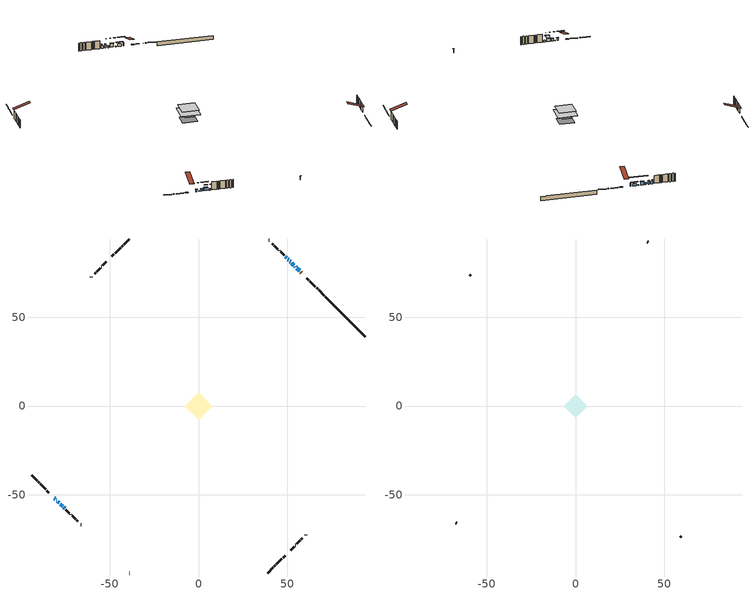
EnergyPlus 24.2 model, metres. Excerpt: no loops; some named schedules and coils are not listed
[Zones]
conditioned space
 floor outside (Floor1 construction): -3.71,0 0,3.71 3.71,0 0,-3.71 z0.71
 floor adiabatic (AdiabaticFloorConstruction): -7.85,0 0,7.85 7.85,0 0,-7.85 z3.15
 floor foundation (Slab1 construction): -5.64,0.42 -0.42,5.64 5.64,-0.42 0.42,-5.64 z-1.75
 wall outside (RimJoist1 construction): 38.92,-93.97 42.05,-90.84 / -93.97,-38.92 -90.84,-42.05 / -38.92,93.97 -42.05,90.84 / 70.75,62.15 67.62,65.27 z0.71:1.01
 wall outside (RimJoist2 construction): 42.71,-90.19 43.2,-89.69 / -90.19,-42.71 -89.69,-43.2 / -42.71,90.19 -43.2,89.69 / 66.96,65.93 66.47,66.42 z0.71:1.01
 wall outside (RimJoist3 construction): 43.86,-89.04 46.96,-85.94 / -89.04,-43.86 -85.94,-46.96 / -43.86,89.04 -46.96,85.94 / 65.81,67.08 62.71,70.18 z0.71:1.01
 wall outside (RimJoist4 construction): 47.61,-85.28 48.75,-84.15 / -85.28,-47.61 -84.15,-48.75 / -47.61,85.28 -48.75,84.15 / 62.06,70.84 60.92,71.97 z0.71:1.01
 wall outside (AdiabaticWallConstruction 1): 57.88,75.01 57.57,75.33 z0.71:2.74
 wall outside (AdiabaticWallConstruction): -81.1,-51.79 -80.58,-52.32 z0.71:2.05; 56.91,75.98 55.41,77.49 / 49.61,83.28 48.82,84.08 z0.71:2.24; 54.75,78.14 54.36,78.54 / -79.92,-52.97 -79.72,-53.17 z0.71:1.07; -79.07,-53.83 -78.4,-54.49 z0.71:2.02; 53.7,79.19 52.48,80.42 z0.71:2.76; 51.82,81.07 51.3,81.59 z0.71:1.52; -77.74,-55.15 -76.49,-56.4 z0.71:2.63; -75.84,-57.06 -75.24,-57.65 z0.71:1.67; 50.65,82.25 50.27,82.62 z0.71:2.54; -38.93,-93.97 -38.62,-93.97 z0.71:2.69
 wall outside (Wall1 construction): 51.79,-81.1 53.79,-79.11 / -74.59,-58.31 -72.59,-60.3 / -51.79,81.1 -53.79,79.11 / 48.16,84.74 46.16,86.73 z0.71:5.59
 wall outside (Wall2 construction): 54.44,-78.45 54.62,-78.27 / -71.93,-60.96 -71.76,-61.14 / -54.44,78.45 -54.62,78.27 / 45.51,87.39 45.33,87.56 z0.71:5.59
 wall outside (Wall3 construction): 55.28,-77.62 57.24,-75.65 / -71.1,-61.8 -69.13,-63.76 / -55.28,77.62 -57.24,75.65 / 44.67,88.22 42.71,90.19 z0.71:5.59
 wall outside (Wall4 construction): 57.9,-75 58.4,-74.49 / -68.48,-64.42 -67.97,-64.92 / -57.9,75 -58.4,74.49 / 42.05,90.84 41.55,91.35 z0.71:5.59
 wall outside (Wall6 construction): 60.25,-72.64 60.37,-72.53 / -66.12,-66.77 -66.01,-66.89 / -60.25,72.64 -60.37,72.53 / 39.7,93.2 39.58,93.31 z0.71:5.59
 wall foundation (FoundationWall1 construction): 71.4,61.49,-1.75 71.4,61.49,0.71 91.71,41.18,0.71 91.71,41.18,0.62 93.97,38.92,0.62 93.97,38.92,-1.75
 window (WindowConstruction): -81.1,-51.79 -80.58,-52.32 z0.71:2.05
 window (WindowConstruction 7): 56.91,75.98 55.41,77.49 z0.71:2.24
 window (WindowConstruction 10): 54.75,78.14 54.36,78.53 z0.71:1.07
 window (WindowConstruction 11): -79.92,-52.97 -79.73,-53.17 z0.71:1.07
 window (WindowConstruction 1): -79.07,-53.83 -78.4,-54.49 z0.71:2.02
 window (WindowConstruction 2): 53.7,79.19 52.48,80.42 z0.71:2.76
 window (WindowConstruction 3): 51.82,81.07 51.3,81.59 z0.71:1.52
 window (WindowConstruction 4): -77.74,-55.15 -76.49,-56.4 z0.71:2.63
 window (WindowConstruction 5): -75.83,-57.06 -75.24,-57.65 z0.71:1.67
 window (WindowConstruction 8): 50.65,82.25 50.27,82.62 z0.71:2.54
 window (WindowConstruction 9): -38.92,-93.97 -38.62,-93.97 z0.71:2.69
 window (WindowConstruction 6): 49.61,83.28 48.82,84.08 z0.71:2.24
 door (Door): 57.88,75.01 57.57,75.33 z0.71:2.74
 ceiling adiabatic (AdiabaticFloorConstruction): 0,-7.85 7.85,0 0,7.85 -7.85,0 z3.15
attic - vented
 floor to conditioned space (Floor2 construction Reversed): -6.74,0 0,6.74 6.74,0 0,-6.74 z5.59
 wall outside (Wall5 construction): 59.06,-73.84 59.6,-73.3 / -67.32,-65.58 -66.78,-66.12 / -59.06,73.84 -59.6,73.3 / 40.89,92 40.35,92.54 z0.71:5.59
 roof outside (Roof1 construction): 51.13,-81.76,5.59 44.57,-75.19,8.68 42.84,-76.92,8.68 49.4,-83.49,5.59; -81.76,-51.13,5.59 -75.19,-44.57,8.68 -76.92,-42.84,8.68 -83.49,-49.4,5.59; -51.13,81.76,5.59 -44.57,75.19,8.68 -42.84,76.92,8.68 -49.4,83.49,5.59; 58.54,74.36,5.59 51.97,67.79,8.68 53.7,66.06,8.68 60.27,72.63,5.59
shading: -80.44,-52.46 -81.25,-51.65 -81.54,-51.94 -80.73,-52.75 z2.25; 54.74,78.15 57.58,75.32 57.94,75.69 55.11,78.52 z3.18; 50.73,82.16 58.38,74.52 58.67,74.81 51.02,82.45 z6.2; -76.1,-56.8 -83.55,-49.35 -83.84,-49.64 -76.39,-57.09 z6.2; -78.26,-54.64 -79.21,-53.68 -79.5,-53.97 -78.55,-54.93 z2.22; 52.34,80.56 53.85,79.05 54.14,79.34 52.63,80.85 z2.96; 51.16,81.73 51.96,80.93 52.26,81.22 51.45,82.02 z1.72; -76.35,-56.55 -77.89,-55.01 -80.52,-57.64 -78.98,-59.17 z2.83; -73.38,-59.51 -77.69,-55.2 -77.99,-55.49 -73.67,-59.8 z4.3; 50.13,82.77 50.79,82.1 51.16,82.47 50.5,83.13 z2.74; -38.42,-93.97 -39.13,-93.97 -39.13,-94.49 -38.42,-94.49 z2.89; 48.15,84.74 50.28,82.62 50.65,82.99 48.52,85.11 z3.18
[Building]
Building 1: Terrain=Suburbs
[Site:Location]
Quebec Intl AP_QC: Latitude {deg}=46.8; Longitude {deg}=-71.38; Time Zone {hr}=-5; Elevation {m}=74; Keep Site Location Information=Yes
[Site:GroundTemperature:Shallow]
0.0108218, -2.24938, -2.43038, -1.3578, 2.94801, 7.23376, 10.9493, 13.303, 13.5029, 11.5886, 7.96783, 3.81355
[Site:WaterMainsTemperature]
Calculation Method=Schedule; Temperature Schedule=mains temperature schedule
[Material] Roughness=Rough; Thermal Absorptance=0.9
Name | Thickness {m} | Conductivity {W/m-K} | Density {kg/m3} | Specific Heat {J/kg-K} | Solar Absorptance | Visible Absorptance
asphalt or fiberglass shingles | 0.00635 | 0.162714 | 1121.4 | 1465.45 | 0.4 | 0.4
ceiling loosefill ins | 0.169333 | 0.0480833 | 16.02 | 1046.75 | 0.7 | 0.7
ceiling stud and cavity | 0.1397 | 0.0836008 | 65.682 | 1177.47 | 0.7 | 0.7
concrete 4.0 in. | 0.1016 | 1.803125 | 2242.8 | 837.4 | 0.7 | 0.7
concrete 8.0 in. | 0.2032 | 1.803125 | 2242.8 | 837.4 | 0.7 | 0.7
door material | 0.04445 | 0.0451087 | 512.64 | 1214.23 | 0.7 | 0.7
floor covering | 0.0127 | 0.0433444 | 54.468 | 1339.84 | 0.6 | 0.6
floor rigid ins; rim joist rigid ins; wall rigid ins | 0.051816 | 0.029427 | 32.04 | 1214.23 | 0.7 | 0.7
floor rigid ins 1; wall rigid ins 1 | 0.512978 | 0.029427 | 32.04 | 1214.23 | 0.7 | 0.7
floor stud and cavity | 0.1397 | 0.0890235 | 92.3553 | 1139.71 | 0.7 | 0.7
floor stud and cavity 1 | 0.1397 | 1.75129 | 37.0049 | 1207.88 | 0.7 | 0.7
furniture material conditioned space 1 | 0.1524 | 0.115458 | 640.8 | 1214.23 | 0.6 | 0.6
gypsum board | 0.0127 | 0.160291 | 801 | 837.4 | 0.6 | 0.6
osb sheathing 0.5 in. | 0.0127 | 0.115458 | 512.64 | 1214.23 | 0.7 | 0.7
osb sheathing 0.75 in. | 0.01905 | 0.115458 | 512.64 | 1214.23 | 0.7 | 0.7
osb sheathing 2.0 in. | 0.0508 | 0.115458 | 512.64 | 1214.23 | 0.7 | 0.7
rim joist stud and cavity | 0.0508 | 0.0406579 | 125.044 | 1163.47 | 0.6 | 0.6
rim joist stud and cavity 1 | 0.0508 | 0.035724 | 125.044 | 1163.47 | 0.6 | 0.6
rim joist stud and cavity 2 | 0.0508 | 0.0403734 | 125.044 | 1163.47 | 0.6 | 0.6
rim joist stud and cavity 3 | 0.0508 | 0.0348186 | 125.044 | 1163.47 | 0.6 | 0.6
wall stud and cavity | 0.1397 | 0.236131 | 139.0536 | 1170.24 | 0.7 | 0.7
wall stud and cavity 1 | 0.1397 | 0.415402 | 139.0536 | 1170.24 | 0.7 | 0.7
wall stud and cavity 2 | 0.1397 | 0.23543 | 139.0536 | 1170.24 | 0.7 | 0.7
wall stud and cavity 3 | 0.1397 | 0.221619 | 139.0536 | 1170.24 | 0.7 | 0.7
wall stud and cavity 4 | 0.0889 | 6.1454 | 50.32683 | 1063.81 | 0.6 | 0.6
wall stud and cavity 5 | 0.1397 | 0.111942 | 139.0536 | 1170.24 | 0.7 | 0.7
wall stud and cavity 6 | 0.0889 | 0.380278 | 52.3479 | 1209.89 | 0.7 | 0.7
wall stud and cavity 7 | 0.0889 | 0.391764 | 83.0341 | 1211.67 | 0.7 | 0.7
wood siding | 0.0254 | 0.102417 | 544.68 | 1172.36 | 0.4 | 0.4
wood siding 1 | 0.00254 | 0.102417 | 544.68 | 1172.36 | 0.4 | 0.4
wood siding 2; wood siding 3; wood siding 4 | 0.0254 | 0.102417 | 544.68 | 1172.36 | 0.7 | 0.7
[WindowMaterial:SimpleGlazingSystem]
Name | U-Factor {W/m2-K} | Solar Heat Gain Coefficient
WindowMaterial | 3.00026 | 0.53
WindowMaterial 1 | 2.98833 | 0.55
WindowMaterial 10 | 3.04852 | 0.25
WindowMaterial 11 | 3.003662 | 0.18
WindowMaterial 2 | 2.97754 | 0.59
WindowMaterial 3 | 2.98776 | 0.52
WindowMaterial 4 | 2.98322 | 0.59
WindowMaterial 5 | 3.02297 | 0.51
WindowMaterial 6 | 2.989467 | 0.53
WindowMaterial 7 | 2.90089 | 0.65
WindowMaterial 8 | 2.972433 | 0.62
WindowMaterial 9 | 3.06271 | 0.54
[Construction]
AdiabaticFloorConstruction: floor stud and cavity 1, floor rigid ins 1, osb sheathing 0.75 in., floor covering
AdiabaticWallConstruction: wood siding 3, wall rigid ins 1, wall stud and cavity 6, gypsum board
AdiabaticWallConstruction 1: wood siding 4, wall rigid ins 1, wall stud and cavity 6, gypsum board
Door: door material
Floor1 construction: floor stud and cavity, floor rigid ins, osb sheathing 0.75 in., floor covering
Floor2 construction Reversed: gypsum board, ceiling stud and cavity, ceiling loosefill ins
FoundationWall1 construction: concrete 8.0 in.
furniture construction conditioned space 1: furniture material conditioned space 1
PartitionWallConstruction: gypsum board, wall stud and cavity 7, gypsum board
RimJoist1 construction: wood siding 2, rim joist rigid ins, osb sheathing 2.0 in., rim joist stud and cavity
RimJoist2 construction: wood siding 2, rim joist rigid ins, osb sheathing 2.0 in., rim joist stud and cavity 1
RimJoist3 construction: wood siding 2, rim joist rigid ins, osb sheathing 2.0 in., rim joist stud and cavity 2
RimJoist4 construction: wood siding 2, rim joist rigid ins, osb sheathing 2.0 in., rim joist stud and cavity 3
Roof1 construction: asphalt or fiberglass shingles
Slab1 construction: concrete 4.0 in.
Wall1 construction: wood siding, wall rigid ins, osb sheathing 0.5 in., wall stud and cavity, gypsum board
Wall2 construction: wood siding, wall rigid ins, osb sheathing 0.5 in., wall stud and cavity 1, gypsum board
Wall3 construction: wood siding, wall rigid ins, osb sheathing 0.5 in., wall stud and cavity 2, gypsum board
Wall4 construction: wood siding, wall rigid ins, osb sheathing 0.5 in., wall stud and cavity 3, gypsum board
Wall5 construction: wood siding 1, wall stud and cavity 4
Wall6 construction: wood siding, osb sheathing 0.5 in., wall stud and cavity 5, gypsum board
WindowConstruction: WindowMaterial
WindowConstruction 1: WindowMaterial 1
WindowConstruction 10: WindowMaterial 10
WindowConstruction 11: WindowMaterial 11
WindowConstruction 2: WindowMaterial 2
WindowConstruction 3: WindowMaterial 3
WindowConstruction 4: WindowMaterial 4
WindowConstruction 5: WindowMaterial 5
WindowConstruction 6: WindowMaterial 6
WindowConstruction 7: WindowMaterial 7
WindowConstruction 8: WindowMaterial 8
WindowConstruction 9: WindowMaterial 9
[Zone] Multiplier=1; Part of Total Floor Area=Yes
Name | Volume {m3}
attic - vented | 45.6842
conditioned space | 443.4
[Space]
Name | Zone | Volume {m3}
attic - vented 1 | attic - vented | 45.6842
conditioned space 1 | conditioned space | 443.4
[ZoneInfiltration:EffectiveLeakageArea]
infil attic - vented 1: Zone or Space=attic - vented 1; Schedule=Always On Discrete; Effective Air Leakage Area {cm2}=3356.68; Stack Coefficient=0.000554387; Wind Coefficient=1.59084e-05
[ZoneMixing]
whole house fan mix: Zone or Space=attic - vented; Schedule=Always On Continuous; Design Flow Rate Calculation Method=Flow/Zone; Design Flow Rate {m3/s}=0; Source Zone or Space=conditioned space
[SurfaceProperty:ExposedFoundationPerimeter]
Slab1: Exposed Perimeter Calculation Method=TotalExposedPerimeter; Total Exposed Perimeter {m}=31.914
[InternalMass] Zone or ZoneList=conditioned space; Space or SpaceList=conditioned space 1
Name | Construction | Surface Area {m2}
furniture mass conditioned space 1 | furniture construction conditioned space 1 | 85.5962
partition wall mass | PartitionWallConstruction | 213.991
[Lights]
interior lighting: Zone or ZoneList or Space or SpaceList=conditioned space 1; Schedule=interior lighting schedule; Design Level Calculation Method=LightingLevel; Lighting Level {W}=343.2; Return Air Fraction=0; Fraction Radiant=0.6; Fraction Visible=0.2; Fraction Replaceable=1
[People]
occupants: Zone or ZoneList or Space or SpaceList=conditioned space 1; Number of People Schedule=occupants schedule; Number of People Calculation Method=People; Number of People=3; Fraction Radiant=0.314171; Sensible Heat Fraction=0.56303; Activity Level Schedule=occupants activity schedule; Carbon Dioxide Generation Rate {m3/s-W}=0; Enable ASHRAE 55 Comfort Warnings=No; Mean Radiant Temperature Calculation Type=EnclosureAveraged
[ElectricEquipment] Zone or ZoneList or Space or SpaceList=conditioned space 1; Design Level Calculation Method=EquipmentLevel
Name | Schedule | Design Level {W} | Fraction Latent | Fraction Radiant | Fraction Lost
clothes dryer | clothes dryer schedule | 140.772 | 0.015 | 0.081 | 0.85
clothes washer | clothes washer schedule | 32.1985 | 0.03 | 0.162 | 0.7
cooking range | cooking range schedule | 215.147 | 0.08 | 0.432 | 0.2
dishwasher | dishwasher schedule | 66.8632 | 0.3 | 0.18 | 0.4
fridge | fridge schedule | 72.9452 | 0 | 0.6 | 0
mech vent bath fan 0 | mech vent bath fan 0 schedule | 50.2 | 0 | 0 | 1
mech vent bath fan 1 | mech vent bath fan 1 schedule | 50.2 | 0 | 0 | 1
mech vent house fan | mech vent house fan schedule | 19.9167 | 0 | 0 | 0.5
mech vent house fan cfis | mech vent house fan cfis schedule | 0 | 0 | 0 | 0
mech vent range fan 0 | mech vent range fan 0 schedule | 57 | 0 | 0 | 1
misc plug loads | misc plug loads schedule | 494.7 | 0.045 | 0.513 | 0.1
whole house fan | Always On Discrete | 0 | 0 | 0 | 1
[OtherEquipment] Zone or ZoneList or Space or SpaceList=conditioned space 1; Design Level Calculation Method=EquipmentLevel
Name | Fuel Type | Schedule | Design Level {W} | Fraction Latent | Fraction Radiant | Fraction Lost
clothes dryer 1 | Electricity | clothes dryer schedule | 0 | 0.015 | 0.081 | 0.85
cooking range 1 | Electricity | cooking range schedule | 0 | 0.08 | 0.432 | 0.2
general water use latent | None | general water use schedule | 62.594 | 1 | 0 | 0
general water use sensible | None | general water use schedule | -61.6891 | 0 | 0.6 | 0
mech vent house fan latent load | None | Always On Discrete | 0 | 1 | 0 | 0
mech vent house fan sensible load | None | Always On Discrete | 0 | 0 | 0 | 0
water heater energy adjustment1 | Electricity | Always On Discrete | 0.01 | 0 | 0 | 1
[ZoneInfiltration:DesignFlowRate] Zone or ZoneList or Space or SpaceList=conditioned space 1; Schedule=Always On Discrete; Design Flow Rate Calculation Method=Flow/Zone; Design Flow Rate {m3/s}=0
infil flow; natural vent flow; whole house fan flow
[ZoneControl:Thermostat]
conditioned space Thermostat: Zone or ZoneList=conditioned space; Control Type Schedule=conditioned space Thermostat Schedule; Control 1=conditioned space temperature setpoint; Temperature Difference Between Cutout And Setpoint {deltaC}=0
[ThermostatSetpoint:DualSetpoint]
conditioned space temperature setpoint: Heating Setpoint Temperature Schedule=heating setpoint; Cooling Setpoint Temperature Schedule=cooling setpoint
[AirLoopHVAC:UnitarySystem]
unit heater unitary system: Control Type=Load; Controlling Zone or Thermostat Location=conditioned space; Dehumidification Control Type=None; Availability Schedule=Always On Discrete; Supply Fan=unit heater supply fan; Fan Placement=BlowThrough; Supply Air Fan Operating Mode Schedule=unit heater auto fan schedule; Heating Coil=unit heater htg coil; DX Heating Coil Sizing Ratio=1; Use DOAS DX Cooling Coil=No; Minimum Supply Air Temperature {C}=2; Latent Load Control=SensibleOnlyLoadControl; Cooling Supply Air Flow Rate Method=None; Heating Supply Air Flow Rate Method=SupplyAirFlowRate; Heating Supply Air Flow Rate {m3/s}=0.00141584; No Load Supply Air Flow Rate Method=SupplyAirFlowRate; No Load Supply Air Flow Rate {m3/s}=0; No Load Supply Air Flow Rate Control Set To Low Speed=Yes; Maximum Supply Air Temperature {C}=48.8889; Maximum Outdoor Dry-Bulb Temperature for Supplemental Heater Operation {C}=21; Ancillary On-Cycle Electric Power {W}=0; Ancillary Off-Cycle Electric Power {W}=0
[Zone equipment]
conditioned space: electric baseboard, unit heater unitary system
[Foundation:Kiva]
Foundation Kiva 1: Initial Indoor Air Temperature {C}=18; Wall Height Above Grade {m}=0.710001; Wall Depth Below Slab {m}=0.2032
[Foundation:Kiva:Settings]
Soil Conductivity {W/m-K}=0.849921; Soil Density {kg/m3}=1842.3; Soil Specific Heat {J/kg-K}=418.7; Ground Solar Absorptivity=0.9; Ground Thermal Absorptivity=0.9; Ground Surface Roughness {m}=0.03; Far-Field Width {m}=40; Deep-Ground Boundary Condition=ZeroFlux; Deep-Ground Depth {m}=40; Minimum Cell Dimension {m}=0.2; Maximum Cell Growth Coefficient=3; Simulation Timestep=Timestep
[Exterior:Lights]
exterior lighting: Schedule=exterior lighting schedule; Design Level {W}=75.6
[EnergyManagementSystem:Sensor] Output:Variable or Output:Meter Index Key=conditioned space
Name | Output:Variable or Output:Meter
conditioned_space_clg_unmet_s | Zone Cooling Setpoint Not Met Time
conditioned_space_htg_unmet_s | Zone Heating Setpoint Not Met Time
fridge_tin_s; tin_s; tin_s_1 | Zone Mean Air Temperature
tout_s | Zone Outdoor Air Drybulb Temperature
win_s | Zone Air Humidity Ratio
[Schedule:Constant]
Name | Hourly Value
Always On Continuous; mech vent house fan schedule; mech vent house fan cfis schedule; Always On Discrete | 1
occupants activity schedule | 117.228
fridge schedule; unit heater auto fan schedule | 0
[Schedule:Week:Daily]
interior lighting schedule Week Rule - Jan1-Jan27: interior lighting schedule day, interior lighting schedule day, interior lighting schedule day, interior lighting schedule day, interior lighting schedule day, interior lighting schedule day, interior lighting schedule day, interior lighting schedule default day, interior lighting schedule default day, interior lighting schedule default day, interior lighting schedule default day, interior lighting schedule default day
interior lighting schedule Week Rule - Jan28-Feb3: interior lighting schedule day, interior lighting schedule day, interior lighting schedule day, interior lighting schedule day, interior lighting schedule day 1, interior lighting schedule day 1, interior lighting schedule day 1, interior lighting schedule default day, interior lighting schedule default day, interior lighting schedule default day, interior lighting schedule default day, interior lighting schedule default day
interior lighting schedule Week Rule - Feb4-Feb24: interior lighting schedule day 1, interior lighting schedule day 1, interior lighting schedule day 1, interior lighting schedule day 1, interior lighting schedule day 1, interior lighting schedule day 1, interior lighting schedule day 1, interior lighting schedule default day, interior lighting schedule default day, interior lighting schedule default day, interior lighting schedule default day, interior lighting schedule default day
interior lighting schedule Week Rule - Feb25-Mar3: interior lighting schedule day 1, interior lighting schedule day 1, interior lighting schedule day 1, interior lighting schedule day 1, interior lighting schedule day 2, interior lighting schedule day 2, interior lighting schedule day 2, interior lighting schedule default day, interior lighting schedule default day, interior lighting schedule default day, interior lighting schedule default day, interior lighting schedule default day
interior lighting schedule Week Rule - Mar4-Mar31: interior lighting schedule day 2, interior lighting schedule day 2, interior lighting schedule day 2, interior lighting schedule day 2, interior lighting schedule day 2, interior lighting schedule day 2, interior lighting schedule day 2, interior lighting schedule default day, interior lighting schedule default day, interior lighting schedule default day, interior lighting schedule default day, interior lighting schedule default day
interior lighting schedule Week Rule - Apr1-Apr28: interior lighting schedule day 3, interior lighting schedule day 3, interior lighting schedule day 3, interior lighting schedule day 3, interior lighting schedule day 3, interior lighting schedule day 3, interior lighting schedule day 3, interior lighting schedule default day, interior lighting schedule default day, interior lighting schedule default day, interior lighting schedule default day, interior lighting schedule default day
interior lighting schedule Week Rule - Apr29-May5: interior lighting schedule day 3, interior lighting schedule day 3, interior lighting schedule day 4, interior lighting schedule day 4, interior lighting schedule day 4, interior lighting schedule day 4, interior lighting schedule day 4, interior lighting schedule default day, interior lighting schedule default day, interior lighting schedule default day, interior lighting schedule default day, interior lighting schedule default day
interior lighting schedule Week Rule - May6-May26: interior lighting schedule day 4, interior lighting schedule day 4, interior lighting schedule day 4, interior lighting schedule day 4, interior lighting schedule day 4, interior lighting schedule day 4, interior lighting schedule day 4, interior lighting schedule default day, interior lighting schedule default day, interior lighting schedule default day, interior lighting schedule default day, interior lighting schedule default day
interior lighting schedule Week Rule - May27-Jun2: interior lighting schedule day 4, interior lighting schedule day 4, interior lighting schedule day 4, interior lighting schedule day 4, interior lighting schedule day 4, interior lighting schedule day 5, interior lighting schedule day 5, interior lighting schedule default day, interior lighting schedule default day, interior lighting schedule default day, interior lighting schedule default day, interior lighting schedule default day
interior lighting schedule Week Rule - Jun3-Jun30: interior lighting schedule day 5, interior lighting schedule day 5, interior lighting schedule day 5, interior lighting schedule day 5, interior lighting schedule day 5, interior lighting schedule day 5, interior lighting schedule day 5, interior lighting schedule default day, interior lighting schedule default day, interior lighting schedule default day, interior lighting schedule default day, interior lighting schedule default day
interior lighting schedule Week Rule - Jul1-Jul28: interior lighting schedule day 6, interior lighting schedule day 6, interior lighting schedule day 6, interior lighting schedule day 6, interior lighting schedule day 6, interior lighting schedule day 6, interior lighting schedule day 6, interior lighting schedule default day, interior lighting schedule default day, interior lighting schedule default day, interior lighting schedule default day, interior lighting schedule default day
interior lighting schedule Week Rule - Jul29-Aug4: interior lighting schedule day 6, interior lighting schedule day 6, interior lighting schedule day 6, interior lighting schedule day 7, interior lighting schedule day 7, interior lighting schedule day 7, interior lighting schedule day 7, interior lighting schedule default day, interior lighting schedule default day, interior lighting schedule default day, interior lighting schedule default day, interior lighting schedule default day
interior lighting schedule Week Rule - Aug5-Aug25: interior lighting schedule day 7, interior lighting schedule day 7, interior lighting schedule day 7, interior lighting schedule day 7, interior lighting schedule day 7, interior lighting schedule day 7, interior lighting schedule day 7, interior lighting schedule default day, interior lighting schedule default day, interior lighting schedule default day, interior lighting schedule default day, interior lighting schedule default day
interior lighting schedule Week Rule - Aug26-Sep1: interior lighting schedule day 7, interior lighting schedule day 7, interior lighting schedule day 7, interior lighting schedule day 7, interior lighting schedule day 7, interior lighting schedule day 7, interior lighting schedule day 8, interior lighting schedule default day, interior lighting schedule default day, interior lighting schedule default day, interior lighting schedule default day, interior lighting schedule default day
interior lighting schedule Week Rule - Sep2-Sep29: interior lighting schedule day 8, interior lighting schedule day 8, interior lighting schedule day 8, interior lighting schedule day 8, interior lighting schedule day 8, interior lighting schedule day 8, interior lighting schedule day 8, interior lighting schedule default day, interior lighting schedule default day, interior lighting schedule default day, interior lighting schedule default day, interior lighting schedule default day
interior lighting schedule Week Rule - Sep30-Oct6: interior lighting schedule day 8, interior lighting schedule day 9, interior lighting schedule day 9, interior lighting schedule day 9, interior lighting schedule day 9, interior lighting schedule day 9, interior lighting schedule day 9, interior lighting schedule default day, interior lighting schedule default day, interior lighting schedule default day, interior lighting schedule default day, interior lighting schedule default day
interior lighting schedule Week Rule - Oct7-Oct27: interior lighting schedule day 9, interior lighting schedule day 9, interior lighting schedule day 9, interior lighting schedule day 9, interior lighting schedule day 9, interior lighting schedule day 9, interior lighting schedule day 9, interior lighting schedule default day, interior lighting schedule default day, interior lighting schedule default day, interior lighting schedule default day, interior lighting schedule default day
interior lighting schedule Week Rule - Oct28-Nov3: interior lighting schedule day 9, interior lighting schedule day 9, interior lighting schedule day 9, interior lighting schedule day 9, interior lighting schedule day 10, interior lighting schedule day 10, interior lighting schedule day 10, interior lighting schedule default day, interior lighting schedule default day, interior lighting schedule default day, interior lighting schedule default day, interior lighting schedule default day
interior lighting schedule Week Rule - Nov4-Nov24: interior lighting schedule day 10, interior lighting schedule day 10, interior lighting schedule day 10, interior lighting schedule day 10, interior lighting schedule day 10, interior lighting schedule day 10, interior lighting schedule day 10, interior lighting schedule default day, interior lighting schedule default day, interior lighting schedule default day, interior lighting schedule default day, interior lighting schedule default day
interior lighting schedule Week Rule - Nov25-Dec1: interior lighting schedule day 10, interior lighting schedule day 10, interior lighting schedule day 10, interior lighting schedule day 10, interior lighting schedule day 10, interior lighting schedule day 10, interior lighting schedule day 11, interior lighting schedule default day, interior lighting schedule default day, interior lighting schedule default day, interior lighting schedule default day, interior lighting schedule default day
interior lighting schedule Week Rule - Dec2-Dec31: interior lighting schedule day 11, interior lighting schedule day 11, interior lighting schedule day 11, interior lighting schedule day 11, interior lighting schedule day 11, interior lighting schedule day 11, interior lighting schedule day 11, interior lighting schedule default day, interior lighting schedule default day, interior lighting schedule default day, interior lighting schedule default day, interior lighting schedule default day
occupants schedule Week Rule - Jan1-Dec31: occupants schedule day, occupants schedule day, occupants schedule day, occupants schedule day, occupants schedule day, occupants schedule day, occupants schedule day, occupants schedule default day, occupants schedule default day, occupants schedule default day, occupants schedule default day, occupants schedule default day
clothes dryer schedule Week Rule - Jan1-Dec31: clothes dryer schedule day, clothes dryer schedule day, clothes dryer schedule day, clothes dryer schedule day, clothes dryer schedule day, clothes dryer schedule day, clothes dryer schedule day, clothes dryer schedule default day, clothes dryer schedule default day, clothes dryer schedule default day, clothes dryer schedule default day, clothes dryer schedule default day
clothes washer schedule Week Rule - Jan1-Dec31: clothes washer schedule day, clothes washer schedule day, clothes washer schedule day, clothes washer schedule day, clothes washer schedule day, clothes washer schedule day, clothes washer schedule day, clothes washer schedule default day, clothes washer schedule default day, clothes washer schedule default day, clothes washer schedule default day, clothes washer schedule default day
cooking range schedule Week Rule - Jan1-Dec31: cooking range schedule day, cooking range schedule day, cooking range schedule day, cooking range schedule day, cooking range schedule day, cooking range schedule day, cooking range schedule day, cooking range schedule default day, cooking range schedule default day, cooking range schedule default day, cooking range schedule default day, cooking range schedule default day
dishwasher schedule Week Rule - Jan1-Dec31: dishwasher schedule day, dishwasher schedule day, dishwasher schedule day, dishwasher schedule day, dishwasher schedule day, dishwasher schedule day, dishwasher schedule day, dishwasher schedule default day, dishwasher schedule default day, dishwasher schedule default day, dishwasher schedule default day, dishwasher schedule default day
mech vent bath fan 0 schedule Week Rule - Jan1-Dec31: mech vent bath fan 0 schedule day, mech vent bath fan 0 schedule day, mech vent bath fan 0 schedule day, mech vent bath fan 0 schedule day, mech vent bath fan 0 schedule day, mech vent bath fan 0 schedule day, mech vent bath fan 0 schedule day, mech vent bath fan 0 schedule default day, mech vent bath fan 0 schedule default day, mech vent bath fan 0 schedule default day, mech vent bath fan 0 schedule default day, mech vent bath fan 0 schedule default day
mech vent bath fan 1 schedule Week Rule - Jan1-Dec31: mech vent bath fan 1 schedule day, mech vent bath fan 1 schedule day, mech vent bath fan 1 schedule day, mech vent bath fan 1 schedule day, mech vent bath fan 1 schedule day, mech vent bath fan 1 schedule day, mech vent bath fan 1 schedule day, mech vent bath fan 1 schedule default day, mech vent bath fan 1 schedule default day, mech vent bath fan 1 schedule default day, mech vent bath fan 1 schedule default day, mech vent bath fan 1 schedule default day
mech vent range fan 0 schedule Week Rule - Jan1-Dec31: mech vent range fan 0 schedule day, mech vent range fan 0 schedule day, mech vent range fan 0 schedule day, mech vent range fan 0 schedule day, mech vent range fan 0 schedule day, mech vent range fan 0 schedule day, mech vent range fan 0 schedule day, mech vent range fan 0 schedule default day, mech vent range fan 0 schedule default day, mech vent range fan 0 schedule default day, mech vent range fan 0 schedule default day, mech vent range fan 0 schedule default day
misc plug loads schedule Week Rule - Jan1-Dec31: misc plug loads schedule day, misc plug loads schedule day, misc plug loads schedule day, misc plug loads schedule day, misc plug loads schedule day, misc plug loads schedule day, misc plug loads schedule day, misc plug loads schedule default day, misc plug loads schedule default day, misc plug loads schedule default day, misc plug loads schedule default day, misc plug loads schedule default day
general water use schedule Week Rule - Jan1-Dec31: general water use schedule day, general water use schedule day, general water use schedule day, general water use schedule day, general water use schedule day, general water use schedule day, general water use schedule day, general water use schedule default day, general water use schedule default day, general water use schedule default day, general water use schedule default day, general water use schedule default day
exterior lighting schedule Week Rule - Jan1-Jan27: exterior lighting schedule day, exterior lighting schedule day, exterior lighting schedule day, exterior lighting schedule day, exterior lighting schedule day, exterior lighting schedule day, exterior lighting schedule day, exterior lighting schedule default day, exterior lighting schedule default day, exterior lighting schedule default day, exterior lighting schedule default day, exterior lighting schedule default day
exterior lighting schedule Week Rule - Jan28-Feb3: exterior lighting schedule day, exterior lighting schedule day, exterior lighting schedule day, exterior lighting schedule day, exterior lighting schedule day 1, exterior lighting schedule day 1, exterior lighting schedule day 1, exterior lighting schedule default day, exterior lighting schedule default day, exterior lighting schedule default day, exterior lighting schedule default day, exterior lighting schedule default day
exterior lighting schedule Week Rule - Feb4-Feb24: exterior lighting schedule day 1, exterior lighting schedule day 1, exterior lighting schedule day 1, exterior lighting schedule day 1, exterior lighting schedule day 1, exterior lighting schedule day 1, exterior lighting schedule day 1, exterior lighting schedule default day, exterior lighting schedule default day, exterior lighting schedule default day, exterior lighting schedule default day, exterior lighting schedule default day
exterior lighting schedule Week Rule - Feb25-Mar3: exterior lighting schedule day 1, exterior lighting schedule day 1, exterior lighting schedule day 1, exterior lighting schedule day 1, exterior lighting schedule day 2, exterior lighting schedule day 2, exterior lighting schedule day 2, exterior lighting schedule default day, exterior lighting schedule default day, exterior lighting schedule default day, exterior lighting schedule default day, exterior lighting schedule default day
[Schedule:Year]
interior lighting schedule: interior lighting schedule Week Rule - Jan1-Jan27, 1, 1, 1, 27, interior lighting schedule Week Rule - Jan28-Feb3, 1, 28, 2, 3, interior lighting schedule Week Rule - Feb4-Feb24, 2, 4, 2, 24, interior lighting schedule Week Rule - Feb25-Mar3, 2, 25, 3, 3, interior lighting schedule Week Rule - Mar4-Mar31, 3, 4, 3, 31, interior lighting schedule Week Rule - Apr1-Apr28, 4, 1, 4, 28, interior lighting schedule Week Rule - Apr29-May5, 4, 29, 5, 5, interior lighting schedule Week Rule - May6-May26, 5, 6, 5, 26, interior lighting schedule Week Rule - May27-Jun2, 5, 27, 6, 2, interior lighting schedule Week Rule - Jun3-Jun30, 6, 3, 6, 30, interior lighting schedule Week Rule - Jul1-Jul28, 7, 1, 7, 28, interior lighting schedule Week Rule - Jul29-Aug4, 7, 29, 8, 4, interior lighting schedule Week Rule - Aug5-Aug25, 8, 5, 8, 25, interior lighting schedule Week Rule - Aug26-Sep1, 8, 26, 9, 1, interior lighting schedule Week Rule - Sep2-Sep29, 9, 2, 9, 29, interior lighting schedule Week Rule - Sep30-Oct6, 9, 30, 10, 6, interior lighting schedule Week Rule - Oct7-Oct27, 10, 7, 10, 27, interior lighting schedule Week Rule - Oct28-Nov3, 10, 28, 11, 3, interior lighting schedule Week Rule - Nov4-Nov24, 11, 4, 11, 24, interior lighting schedule Week Rule - Nov25-Dec1, 11, 25, 12, 1, interior lighting schedule Week Rule - Dec2-Dec31, 12, 2, 12, 31
occupants schedule: occupants schedule Week Rule - Jan1-Dec31, 1, 1, 12, 31
clothes dryer schedule: clothes dryer schedule Week Rule - Jan1-Dec31, 1, 1, 12, 31
clothes washer schedule: clothes washer schedule Week Rule - Jan1-Dec31, 1, 1, 12, 31
cooking range schedule: cooking range schedule Week Rule - Jan1-Dec31, 1, 1, 12, 31
dishwasher schedule: dishwasher schedule Week Rule - Jan1-Dec31, 1, 1, 12, 31
mech vent bath fan 0 schedule: mech vent bath fan 0 schedule Week Rule - Jan1-Dec31, 1, 1, 12, 31
mech vent bath fan 1 schedule: mech vent bath fan 1 schedule Week Rule - Jan1-Dec31, 1, 1, 12, 31
mech vent range fan 0 schedule: mech vent range fan 0 schedule Week Rule - Jan1-Dec31, 1, 1, 12, 31
misc plug loads schedule: misc plug loads schedule Week Rule - Jan1-Dec31, 1, 1, 12, 31
general water use schedule: general water use schedule Week Rule - Jan1-Dec31, 1, 1, 12, 31
exterior lighting schedule: exterior lighting schedule Week Rule - Jan1-Jan27, 1, 1, 1, 27, exterior lighting schedule Week Rule - Jan28-Feb3, 1, 28, 2, 3, exterior lighting schedule Week Rule - Feb4-Feb24, 2, 4, 2, 24, exterior lighting schedule Week Rule - Feb25-Mar3, 2, 25, 3, 3, exterior lighting schedule Week Rule - Mar4-Mar31, 3, 4, 3, 31, exterior lighting schedule Week Rule - Apr1-Apr28, 4, 1, 4, 28, exterior lighting schedule Week Rule - Apr29-May5, 4, 29, 5, 5, exterior lighting schedule Week Rule - May6-May26, 5, 6, 5, 26, exterior lighting schedule Week Rule - May27-Jun2, 5, 27, 6, 2, exterior lighting schedule Week Rule - Jun3-Jun30, 6, 3, 6, 30, exterior lighting schedule Week Rule - Jul1-Jul28, 7, 1, 7, 28, exterior lighting schedule Week Rule - Jul29-Aug4, 7, 29, 8, 4, exterior lighting schedule Week Rule - Aug5-Aug25, 8, 5, 8, 25, exterior lighting schedule Week Rule - Aug26-Sep1, 8, 26, 9, 1, exterior lighting schedule Week Rule - Sep2-Sep29, 9, 2, 9, 29, exterior lighting schedule Week Rule - Sep30-Oct6, 9, 30, 10, 6, exterior lighting schedule Week Rule - Oct7-Oct27, 10, 7, 10, 27, exterior lighting schedule Week Rule - Oct28-Nov3, 10, 28, 11, 3, exterior lighting schedule Week Rule - Nov4-Nov24, 11, 4, 11, 24, exterior lighting schedule Week Rule - Nov25-Dec1, 11, 25, 12, 1, exterior lighting schedule Week Rule - Dec2-Dec31, 12, 2, 12, 31
[Schedule:Compact]
conditioned space Thermostat Schedule: Through: 12/31, For: AllDays, Until: 24:00, 4
mains temperature schedule: Through: 01/01, For: AllDays, Until: 24:00, 5.175, Through: 01/02, For: AllDays, Until: 24:00, 5.10167, Through: 01/03, For: AllDays, Until: 24:00, 5.02889, Through: 01/04, For: AllDays, Until: 24:00, 4.95778, Through: 01/05, For: AllDays, Until: 24:00, 4.88778, Through: 01/06, For: AllDays, Until: 24:00, 4.81833, Through: 01/07, For: AllDays, Until: 24:00, 4.75056, Through: 01/08, For: AllDays, Until: 24:00, 4.68389, Through: 01/09, For: AllDays, Until: 24:00, 4.61833, Through: 01/10, For: AllDays, Until: 24:00, 4.55389, Through: 01/11, For: AllDays, Until: 24:00, 4.49056, Through: 01/12, For: AllDays, Until: 24:00, 4.42889, Through: 01/13, For: AllDays, Until: 24:00, 4.36778, Through: 01/14, For: AllDays, Until: 24:00, 4.30889, Through: 01/15, For: AllDays, Until: 24:00, 4.25056, Through: 01/16, For: AllDays, Until: 24:00, 4.19389, Through: 01/17, For: AllDays, Until: 24:00, 4.13833, Through: 01/18, For: AllDays, Until: 24:00, 4.08444, Through: 01/19, For: AllDays, Until: 24:00, 4.03167, Through: 01/20, For: AllDays, Until: 24:00, 3.98056, Through: 01/21, For: AllDays, Until: 24:00, 3.93056, Through: 01/22, For: AllDays, Until: 24:00, 3.88222, Through: 01/23, For: AllDays, Until: 24:00, 3.835, Through: 01/24, For: AllDays, Until: 24:00, 3.78944, Through: 01/25, For: AllDays, Until: 24:00, 3.74556, Through: 01/26, For: AllDays, Until: 24:00, 3.70278, Through: 01/27, For: AllDays, Until: 24:00, 3.66167, Through: 01/28, For: AllDays, Until: 24:00, 3.62167, Through: 01/29, For: AllDays, Until: 24:00, 3.58389, Through: 01/30, For: AllDays, Until: 24:00, 3.54722, Through: 01/31, For: AllDays, Until: 24:00, 3.51167, Through: 02/01, For: AllDays, Until: 24:00, 3.47833, Through: 02/02, For: AllDays, Until: 24:00, 3.44611, Through: 02/03, For: AllDays, Until: 24:00, 3.41556, Through: 02/04, For: AllDays, Until: 24:00, 3.38667, Through: 02/05, For: AllDays, Until: 24:00, 3.35944, Through: 02/06, For: AllDays, Until: 24:00, 3.33389, Through: 02/07, For: AllDays, Until: 24:00, 3.30944, Through: 02/08, For: AllDays, Until: 24:00, 3.28667, Through: 02/09, For: AllDays, Until: 24:00, 3.26611, Through: 02/10, For: AllDays, Until: 24:00, 3.24667, Through: 02/11, For: AllDays, Until: 24:00, 3.22889, Through: 02/12, For: AllDays, Until: 24:00, 3.21278, Through: 02/13, For: AllDays, Until: 24:00, 3.19833, Through: 02/14, For: AllDays, Until: 24:00, 3.18556, Through: 02/15, For: AllDays, Until: 24:00, 3.17389, Through: 02/16, For: AllDays, Until: 24:00, 3.16444, Through: 02/17, For: AllDays, Until: 24:00, 3.15667, Through: 02/18, For: AllDays, Until: 24:00, 3.15056, Through: 02/19, For: AllDays, Until: 24:00, 3.14556, Through: 02/20, For: AllDays, Until: 24:00, 3.14278, Through: 02/21, For: AllDays, Until: 24:00, 3.14111, Through: 02/22, For: AllDays, Until: 24:00, 3.14167, Through: 02/23, For: AllDays, Until: 24:00, 3.14333, Through: 02/24, For: AllDays, Until: 24:00, 3.14722, Through: 02/25, For: AllDays, Until: 24:00, 3.15222, Through: 02/26, For: AllDays, Until: 24:00, 3.15944, Through: 02/27, For: AllDays, Until: 24:00, 3.16778, Through: 02/28, For: AllDays, Until: 24:00, 3.17778, Through: 03/01, For: AllDays, Until: 24:00, 3.18944, Through: 03/02, For: AllDays, Until: 24:00, 3.20333, Through: 03/03, For: AllDays, Until: 24:00, 3.21833, Through: 03/04, For: AllDays, Until: 24:00, 3.235, Through: 03/05, For: AllDays, Until: 24:00, 3.25333, Through: 03/06, For: AllDays, Until: 24:00, 3.27333, Through: 03/07, For: AllDays, Until: 24:00, 3.29444, Through: 03/08, For: AllDays, Until: 24:00, 3.31778, Through: 03/09, For: AllDays, Until: 24:00, 3.34222, Through: 03/10, For: AllDays, Until: 24:00, 3.36889, Through: 03/11, For: AllDays, Until: 24:00, 3.39667, Through: 03/12, For: AllDays, Until: 24:00, 3.42611, Through: 03/13, For: AllDays, Until: 24:00, 3.45722, Through: 03/14, For: AllDays, Until: 24:00, 3.49, Through: 03/15, For: AllDays, Until: 24:00, 3.52389, Through: 03/16, For: AllDays, Until: 24:00, 3.55944, Through: 03/17, For: AllDays, Until: 24:00, 3.59667, Through: 03/18, For: AllDays, Until: 24:00, 3.63556, Through: 03/19, For: AllDays, Until: 24:00, 3.67556, Through: 03/20, For: AllDays, Until: 24:00, 3.71722, Through: 03/21, For: AllDays, Until: 24:00, 3.76056, Through: 03/22, For: AllDays, Until: 24:00, 3.80556, Through: 03/23, For: AllDays, Until: 24:00, 3.85111, Through: 03/24, For: AllDays, Until: 24:00, 3.89889, Through: 03/25, For: AllDays, Until: 24:00, 3.94778, Through: 03/26, For: AllDays, Until: 24:00, 3.99833, Through: 03/27, For: AllDays, Until: 24:00, 4.05, Through: 03/28, For: AllDays, Until: 24:00, 4.10333, Through: 03/29, For: AllDays, Until: 24:00, 4.15778, Through: 03/30, For: AllDays, Until: 24:00, 4.21333, Through: 03/31, For: AllDays, Until: 24:00, 4.27056, Through: 04/01, For: AllDays, Until: 24:00, 4.32944, Through: 04/02, For: AllDays, Until: 24:00, 4.38889, Through: 04/03, For: AllDays, Until: 24:00, 4.45, Through: 04/04, For: AllDays, Until: 24:00, 4.51222, Through: 04/05, For: AllDays, Until: 24:00, 4.57611, Through: 04/06, For: AllDays, Until: 24:00, 4.64056, Through: 04/07, For: AllDays, Until: 24:00, 4.70667, Through: 04/08, For: AllDays, Until: 24:00, 4.77389, Through: 04/09, For: AllDays, Until: 24:00, 4.84222, Through: 04/10, For: AllDays, Until: 24:00, 4.91167, Through: 04/11, For: AllDays, Until: 24:00, 4.98278, Through: 04/12, For: AllDays, Until: 24:00, 5.05444, Through: 04/13, For: AllDays, Until: 24:00, 5.12722, Through: 04/14, For: AllDays, Until: 24:00, 5.20111, Through: 04/15, For: AllDays, Until: 24:00, 5.27611, Through: 04/16, For: AllDays, Until: 24:00, 5.35167, Through: 04/17, For: AllDays, Until: 24:00, 5.42889, Through: 04/18, For: AllDays, Until: 24:00, 5.50667, Through: 04/19, For: AllDays, Until: 24:00, 5.58556, Through: 04/20, For: AllDays, Until: 24:00, 5.665, Through: 04/21, For: AllDays, Until: 24:00, 5.74611, Through: 04/22, For: AllDays, Until: 24:00, 5.82722, Through: 04/23, For: AllDays, Until: 24:00, 5.91, Through: 04/24, For: AllDays, Until: 24:00, 5.99278, Through: 04/25, For: AllDays, Until: 24:00, 6.07722, Through: 04/26, For: AllDays, Until: 24:00, 6.16167, Through: 04/27, For: AllDays, Until: 24:00, 6.24722, Through: 04/28, For: AllDays, Until: 24:00, 6.33389, Through: 04/29, For: AllDays, Until: 24:00, 6.42056, Through: 04/30, For: AllDays, Until: 24:00, 6.50833, Through: 05/01, For: AllDays, Until: 24:00, 6.59667, Through: 05/02, For: AllDays, Until: 24:00, 6.68556, Through: 05/03, For: AllDays, Until: 24:00, 6.775, Through: 05/04, For: AllDays, Until: 24:00, 6.86556, Through: 05/05, For: AllDays, Until: 24:00, 6.95611, Through: 05/06, For: AllDays, Until: 24:00, 7.04722, Through: 05/07, For: AllDays, Until: 24:00, 7.13889, Through: 05/08, For: AllDays, Until: 24:00, 7.23111, Through: 05/09, For: AllDays, Until: 24:00, 7.32333, Through: 05/10, For: AllDays, Until: 24:00, 7.41667, Through: 05/11, For: AllDays, Until: 24:00, 7.51, Through: 05/12, For: AllDays, Until: 24:00, 7.60389, Through: 05/13, For: AllDays, Until: 24:00, 7.69778, Through: 05/14, For: AllDays, Until: 24:00, 7.79222, Through: 05/15, For: AllDays, Until: 24:00, 7.88667, Through: 05/16, For: AllDays, Until: 24:00, 7.98167, Through: 05/17, For: AllDays, Until: 24:00, 8.07667, Through: 05/18, For: AllDays, Until: 24:00, 8.17167, Through: 05/19, For: AllDays, Until: 24:00, 8.26722, Through: 05/20, For: AllDays, Until: 24:00, 8.36278, Through: 05/21, For: AllDays, Until: 24:00, 8.45833, Through: 05/22, For: AllDays, Until: 24:00, 8.55444, Through: 05/23, For: AllDays, Until: 24:00, 8.65, Through: 05/24, For: AllDays, Until: 24:00, 8.74611, Through: 05/25, For: AllDays, Until: 24:00, 8.84167, Through: 05/26, For: AllDays, Until: 24:00, 8.93722, Through: 05/27, For: AllDays, Until: 24:00, 9.03333, Through: 05/28, For: AllDays, Until: 24:00, 9.12889, Through: 05/29, For: AllDays, Until: 24:00, 9.22389, Through: 05/30, For: AllDays, Until: 24:00, 9.31944, Through: 05/31, For: AllDays, Until: 24:00, 9.41444, Through: 06/01, For: AllDays, Until: 24:00, 9.50944, Through: 06/02, For: AllDays, Until: 24:00, 9.60389, Through: 06/03, For: AllDays, Until: 24:00, 9.69833, Through: 06/04, For: AllDays, Until: 24:00, 9.79278, Through: 06/05, For: AllDays, Until: 24:00, 9.88667, Through: 06/06, For: AllDays, Until: 24:00, 9.98, Through: 06/07, For: AllDays, Until: 24:00, 10.0728, Through: 06/08, For: AllDays, Until: 24:00, 10.1656, Through: 06/09, For: AllDays, Until: 24:00, 10.2578, Through: 06/10, For: AllDays, Until: 24:00, 10.3494, Through: 06/11, For: AllDays, Until: 24:00, 10.4411, Through: 06/12, For: AllDays, Until: 24:00, 10.5317, Through: 06/13, For: AllDays, Until: 24:00, 10.6222, Through: 06/14, For: AllDays, Until: 24:00, 10.7117, Through: 06/15, For: AllDays, Until: 24:00, 10.8006, Through: 06/16, For: AllDays, Until: 24:00, 10.8889, Through: 06/17, For: AllDays, Until: 24:00, 10.9772, Through: 06/18, For: AllDays, Until: 24:00, 11.0639, Through: 06/19, For: AllDays, Until: 24:00, 11.1506, Through: 06/20, For: AllDays, Until: 24:00, 11.2361, Through: 06/21, For: AllDays, Until: 24:00, 11.3211, Through: 06/22, For: AllDays, Until: 24:00, 11.4056, Through: 06/23, For: AllDays, Until: 24:00, 11.4889, Through: 06/24, For: AllDays, Until: 24:00, 11.5711, Through: 06/25, For: AllDays, Until: 24:00, 11.6533, Through: 06/26, For: AllDays, Until: 24:00, 11.7339, Through: 06/27, For: AllDays, Until: 24:00, 11.8139, Through: 06/28, For: AllDays, Until: 24:00, 11.8928, Through: 06/29, For: AllDays, Until: 24:00, 11.9711, Through: 06/30, For: AllDays, Until: 24:00, 12.0483, Through: 07/01, For: AllDays, Until: 24:00, 12.1244, Through: 07/02, For: AllDays, Until: 24:00, 12.1994, Through: 07/03, For: AllDays, Until: 24:00, 12.2733, Through: 07/04, For: AllDays, Until: 24:00, 12.3467, Through: 07/05, For: AllDays, Until: 24:00, 12.4183, Through: 07/06, For: AllDays, Until: 24:00, 12.4894, Through: 07/07, For: AllDays, Until: 24:00, 12.5589, Through: 07/08, For: AllDays, Until: 24:00, 12.6278, Through: 07/09, For: AllDays, Until: 24:00, 12.695, Through: 07/10, For: AllDays, Until: 24:00, 12.7617, Through: 07/11, For: AllDays, Until: 24:00, 12.8267, Through: 07/12, For: AllDays, Until: 24:00, 12.8906, Through: 07/13, For: AllDays, Until: 24:00, 12.9528, Through: 07/14, For: AllDays, Until: 24:00, 13.0144, Through: 07/15, For: AllDays, Until: 24:00, 13.0744, Through: 07/16, For: AllDays, Until: 24:00, 13.1333, Through: 07/17, For: AllDays, Until: 24:00, 13.1906, Through: 07/18, For: AllDays, Until: 24:00, 13.2467, Through: 07/19, For: AllDays, Until: 24:00, 13.3017, Through: 07/20, For: AllDays, Until: 24:00, 13.355, Through: 07/21, For: AllDays, Until: 24:00, 13.4072, Through: 07/22, For: AllDays, Until: 24:00, 13.4578, Through: 07/23, For: AllDays, Until: 24:00, 13.5067, Through: 07/24, For: AllDays, Until: 24:00, 13.5544, Through: 07/25, For: AllDays, Until: 24:00, 13.6011, Through: 07/26, For: AllDays, Until: 24:00, 13.6461, Through: 07/27, For: AllDays, Until: 24:00, 13.6894, Through: 07/28, For: AllDays, Until: 24:00, 13.7317, Through: 07/29, For: AllDays, Until: 24:00, 13.7722, Through: 07/30, For: AllDays, Until: 24:00, 13.8111, Through: 07/31, For: AllDays, Until: 24:00, 13.8489, Through: 08/01, For: AllDays, Until: 24:00, 13.8844, Through: 08/02, For: AllDays, Until: 24:00, 13.9189, Through: 08/03, For: AllDays, Until: 24:00, 13.9522, Through: 08/04, For: AllDays, Until: 24:00, 13.9833, Through: 08/05, For: AllDays, Until: 24:00, 14.0133, Through: 08/06, For: AllDays, Until: 24:00, 14.0411, Through: 08/07, For: AllDays, Until: 24:00, 14.0678, Through: 08/08, For: AllDays, Until: 24:00, 14.0933, Through: 08/09, For: AllDays, Until: 24:00, 14.1167, Through: 08/10, For: AllDays, Until: 24:00, 14.1383, Through: 08/11, For: AllDays, Until: 24:00, 14.1589, Through: 08/12, For: AllDays, Until: 24:00, 14.1772, Through: 08/13, For: AllDays, Until: 24:00, 14.1944, Through: 08/14, For: AllDays, Until: 24:00, 14.21, Through: 08/15, For: AllDays, Until: 24:00, 14.2233, Through: 08/16, For: AllDays, Until: 24:00, 14.2356, Through: 08/17, For: AllDays, Until: 24:00, 14.2461, Through: 08/18, For: AllDays, Until: 24:00, 14.255, Through: 08/19, For: AllDays, Until: 24:00, 14.2622, Through: 08/20, For: AllDays, Until: 24:00, 14.2678, Through: 08/21, For: AllDays, Until: 24:00, 14.2717, Through: 08/22, For: AllDays, Until: 24:00, 14.2739, Through: 08/23, For: AllDays, Until: 24:00, 14.2744, Through: 08/24, For: AllDays, Until: 24:00, 14.2733, Through: 08/25, For: AllDays, Until: 24:00, 14.2711, Through: 08/26, For: AllDays, Until: 24:00, 14.2667, Through: 08/27, For: AllDays, Until: 24:00, 14.2606, Through: 08/28, For: AllDays, Until: 24:00, 14.2528, Through: 08/29, For: AllDays, Until: 24:00, 14.2439, Through: 08/30, For: AllDays, Until: 24:00, 14.2328, Through: 08/31, For: AllDays, Until: 24:00, 14.2206, Through: 09/01, For: AllDays, Until: 24:00, 14.2061, Through: 09/02, For: AllDays, Until: 24:00, 14.1906, Through: 09/03, For: AllDays, Until: 24:00, 14.1728, Through: 09/04, For: AllDays, Until: 24:00, 14.1539, Through: 09/05, For: AllDays, Until: 24:00, 14.1333, Through: 09/06, For: AllDays, Until: 24:00, 14.1111, Through: 09/07, For: AllDays, Until: 24:00, 14.0872, Through: 09/08, For: AllDays, Until: 24:00, 14.0617, Through: 09/09, For: AllDays, Until: 24:00, 14.035, Through: 09/10, For: AllDays, Until: 24:00, 14.0061, Through: 09/11, For: AllDays, Until: 24:00, 13.9761, Through: 09/12, For: AllDays, Until: 24:00, 13.9444, Through: 09/13, For: AllDays, Until: 24:00, 13.9111, Through: 09/14, For: AllDays, Until: 24:00, 13.8761, Through: 09/15, For: AllDays, Until: 24:00, 13.84, Through: 09/16, For: AllDays, Until: 24:00, 13.8022, Through: 09/17, For: AllDays, Until: 24:00, 13.7628, Through: 09/18, For: AllDays, Until: 24:00, 13.7217, Through: 09/19, For: AllDays, Until: 24:00, 13.6794, Through: 09/20, For: AllDays, Until: 24:00, 13.6356, Through: 09/21, For: AllDays, Until: 24:00, 13.59, Through: 09/22, For: AllDays, Until: 24:00, 13.5433, Through: 09/23, For: AllDays, Until: 24:00, 13.4956, Through: 09/24, For: AllDays, Until: 24:00, 13.4456, Through: 09/25, For: AllDays, Until: 24:00, 13.395, Through: 09/26, For: AllDays, Until: 24:00, 13.3422, Through: 09/27, For: AllDays, Until: 24:00, 13.2883, Through: 09/28, For: AllDays, Until: 24:00, 13.2333, Through: 09/29, For: AllDays, Until: 24:00, 13.1772, Through: 09/30, For: AllDays, Until: 24:00, 13.1194, Through: 10/01, For: AllDays, Until: 24:00, 13.06, Through: 10/02, For: AllDays, Until: 24:00, 13, Through: 10/03, For: AllDays, Until: 24:00, 12.9383, Through: 10/04, For: AllDays, Until: 24:00, 12.8756, Through: 10/05, For: AllDays, Until: 24:00, 12.8111, Through: 10/06, For: AllDays, Until: 24:00, 12.7456, Through: 10/07, For: AllDays, Until: 24:00, 12.6794, Through: 10/08, For: AllDays, Until: 24:00, 12.6117, Through: 10/09, For: AllDays, Until: 24:00, 12.5428, Through: 10/10, For: AllDays, Until: 24:00, 12.4728, Through: 10/11, For: AllDays, Until: 24:00, 12.4017, Through: 10/12, For: AllDays, Until: 24:00, 12.3294, Through: 10/13, For: AllDays, Until: 24:00, 12.2561, Through: 10/14, For: AllDays, Until: 24:00, 12.1817, Through: 10/15, For: AllDays, Until: 24:00, 12.1061, Through: 10/16, For: AllDays, Until: 24:00, 12.03, Through: 10/17, For: AllDays, Until: 24:00, 11.9528, Through: 10/18, For: AllDays, Until: 24:00, 11.8744, Through: 10/19, For: AllDays, Until: 24:00, 11.795, Through: 10/20, For: AllDays, Until: 24:00, 11.715, Through: 10/21, For: AllDays, Until: 24:00, 11.6339, Through: 10/22, For: AllDays, Until: 24:00, 11.5517, Through: 10/23, For: AllDays, Until: 24:00, 11.4689, Through: 10/24, For: AllDays, Until: 24:00, 11.3856, Through: 10/25, For: AllDays, Until: 24:00, 11.3011, Through: 10/26, For: AllDays, Until: 24:00, 11.2161, Through: 10/27, For: AllDays, Until: 24:00, 11.13, Through: 10/28, For: AllDays, Until: 24:00, 11.0433, Through: 10/29, For: AllDays, Until: 24:00, 10.9561, Through: 10/30, For: AllDays, Until: 24:00, 10.8683, Through: 10/31, For: AllDays, Until: 24:00, 10.7794, Through: 11/01, For: AllDays, Until: 24:00, 10.6906, Through: 11/02, For: AllDays, Until: 24:00, 10.6006, Through: 11/03, For: AllDays, Until: 24:00, 10.51, Through: 11/04, For: AllDays, Until: 24:00, 10.4194, Through: 11/05, For: AllDays, Until: 24:00, 10.3278, Through: 11/06, For: AllDays, Until: 24:00, 10.2361, Through: 11/07, For: AllDays, Until: 24:00, 10.1439, Through: 11/08, For: AllDays, Until: 24:00, 10.0511, Through: 11/09, For: AllDays, Until: 24:00, 9.95778, Through: 11/10, For: AllDays, Until: 24:00, 9.86444, Through: 11/11, For: AllDays, Until: 24:00, 9.77056, Through: 11/12, For: AllDays, Until: 24:00, 9.67611, Through: 11/13, For: AllDays, Until: 24:00, 9.58167, Through: 11/14, For: AllDays, Until: 24:00, 9.48722, Through: 11/15, For: AllDays, Until: 24:00, 9.39222, Through: 11/16, For: AllDays, Until: 24:00, 9.29667, Through: 11/17, For: AllDays, Until: 24:00, 9.20167, Through: 11/18, For: AllDays, Until: 24:00, 9.10611, Through: 11/19, For: AllDays, Until: 24:00, 9.01056, Through: 11/20, For: AllDays, Until: 24:00, 8.915, Through: 11/21, For: AllDays, Until: 24:00, 8.81889, Through: 11/22, For: AllDays, Until: 24:00, 8.72333, Through: 11/23, For: AllDays, Until: 24:00, 8.62722, Through: 11/24, For: AllDays, Until: 24:00, 8.53167, Through: 11/25, For: AllDays, Until: 24:00, 8.43611, Through: 11/26, For: AllDays, Until: 24:00, 8.34, Through: 11/27, For: AllDays, Until: 24:00, 8.245, Through: 11/28, For: AllDays, Until: 24:00, 8.14944, Through: 11/29, For: AllDays, Until: 24:00, 8.05389, Through: 11/30, For: AllDays, Until: 24:00, 7.95889, Through: 12/01, For: AllDays, Until: 24:00, 7.86444, Through: 12/02, For: AllDays, Until: 24:00, 7.76944, Through: 12/03, For: AllDays, Until: 24:00, 7.67556, Through: 12/04, For: AllDays, Until: 24:00, 7.58167, Through: 12/05, For: AllDays, Until: 24:00, 7.48778, Through: 12/06, For: AllDays, Until: 24:00, 7.39444, Through: 12/07, For: AllDays, Until: 24:00, 7.30167, Through: 12/08, For: AllDays, Until: 24:00, 7.20889, Through: 12/09, For: AllDays, Until: 24:00, 7.11722, Through: 12/10, For: AllDays, Until: 24:00, 7.02556, Through: 12/11, For: AllDays, Until: 24:00, 6.93444, Through: 12/12, For: AllDays, Until: 24:00, 6.84389, Through: 12/13, For: AllDays, Until: 24:00, 6.75389, Through: 12/14, For: AllDays, Until: 24:00, 6.66444, Through: 12/15, For: AllDays, Until: 24:00, 6.57556, Through: 12/16, For: AllDays, Until: 24:00, 6.48778, Through: 12/17, For: AllDays, Until: 24:00, 6.4, Through: 12/18, For: AllDays, Until: 24:00, 6.31333, Through: 12/19, For: AllDays, Until: 24:00, 6.22722, Through: 12/20, For: AllDays, Until: 24:00, 6.14167, Through: 12/21, For: AllDays, Until: 24:00, 6.05722, Through: 12/22, For: AllDays, Until: 24:00, 5.97333, Through: 12/23, For: AllDays, Until: 24:00, 5.89, Through: 12/24, For: AllDays, Until: 24:00, 5.80778, Through: 12/25, For: AllDays, Until: 24:00, 5.72667, Through: 12/26, For: AllDays, Until: 24:00, 5.64611, Through: 12/27, For: AllDays, Until: 24:00, 5.56667, Through: 12/28, For: AllDays, Until: 24:00, 5.48833, Through: 12/29, For: AllDays, Until: 24:00, 5.41056, Through: 12/30, For: AllDays, Until: 24:00, 5.33389, Through: 12/31, For: AllDays, Until: 24:00, 5.25778
